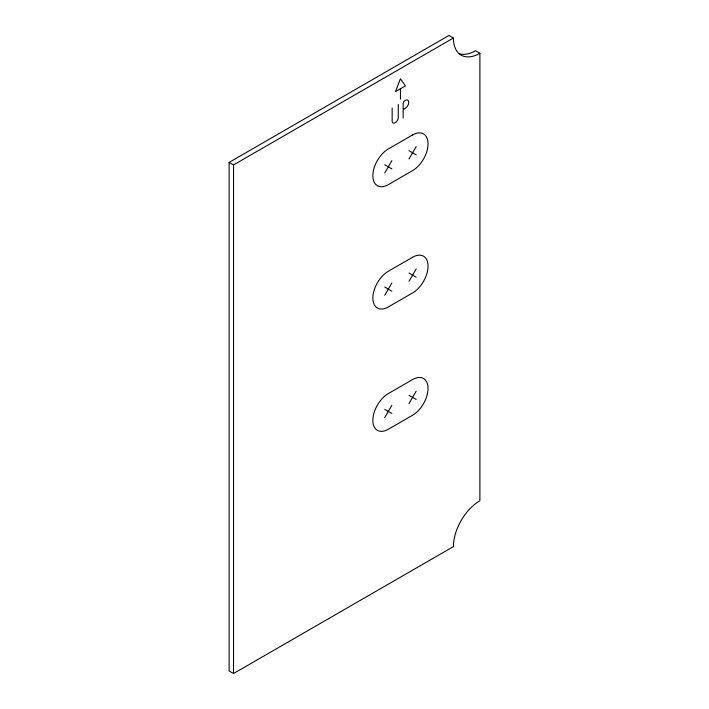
<?xml version="1.0" encoding="UTF-8"?>
<svg xmlns="http://www.w3.org/2000/svg" width="709" height="709" viewBox="0 0 709 709"><rect width="100%" height="100%" fill="white"/><g stroke="black" fill="none" stroke-linecap="round" stroke-linejoin="round"><path stroke-width="1.06" d="M384.739 172.978L391.873 160.633M409.013 158.967L416.148 146.612M384.739 295.29L391.873 282.944M409.013 281.278L416.148 268.924M384.739 417.601L391.873 405.256M409.013 403.589L416.148 391.235M229.113 162.396L448.992 35.45L453.406 38.002A37.453 21.624 -60 0 0 479.887 53.29L479.887 500.74A37.453 21.624 -60 0 0 453.406 546.604L233.527 673.55L229.113 670.998L229.113 162.396L233.527 164.94L453.406 38.002M400.089 88.971L395.445 91.656L400.443 78.77L405.442 85.878L400.443 88.767L400.443 99.154M403.518 109.319L405.335 108.264A4.812 2.783 -60 0 0 408.738 102.371A4.812 2.783 -60 0 0 405.335 100.403L404.821 100.705A2.34 1.347 -60 0 0 403.164 103.576L403.164 117.969M479.887 53.29L475.473 50.738A37.453 21.624 -60 0 1 458.652 53.494M409.013 150.733L416.148 154.846M384.739 164.745L391.873 168.866M409.013 273.045L416.148 277.157M384.739 287.056L391.873 291.177M409.013 395.356L416.148 399.468M384.739 409.368L391.873 413.48M398.254 104.489L398.254 117.455A4.316 2.49 -60 0 1 395.205 122.737A4.316 2.49 -60 0 1 392.148 120.982L392.148 108.016M233.527 164.94L233.527 673.55M412.585 134.958L388.31 148.97A21.846 12.611 -60 0 0 372.863 175.726A21.846 12.611 -60 0 0 388.31 184.641L412.585 170.63A21.846 12.611 -60 0 0 428.032 143.874A21.846 12.611 -60 0 0 412.585 134.958M412.585 257.261L388.31 271.281A21.846 12.611 -60 0 0 372.863 298.037A21.846 12.611 -60 0 0 388.31 306.953L412.585 292.941A21.846 12.611 -60 0 0 428.032 266.185A21.846 12.611 -60 0 0 412.585 257.261M412.585 379.572L388.31 393.592A21.846 12.611 -60 0 0 372.863 420.34A21.846 12.611 -60 0 0 388.31 429.264L412.585 415.244A21.846 12.611 -60 0 0 428.032 388.497A21.846 12.611 -60 0 0 412.585 379.572"/></g></svg>
